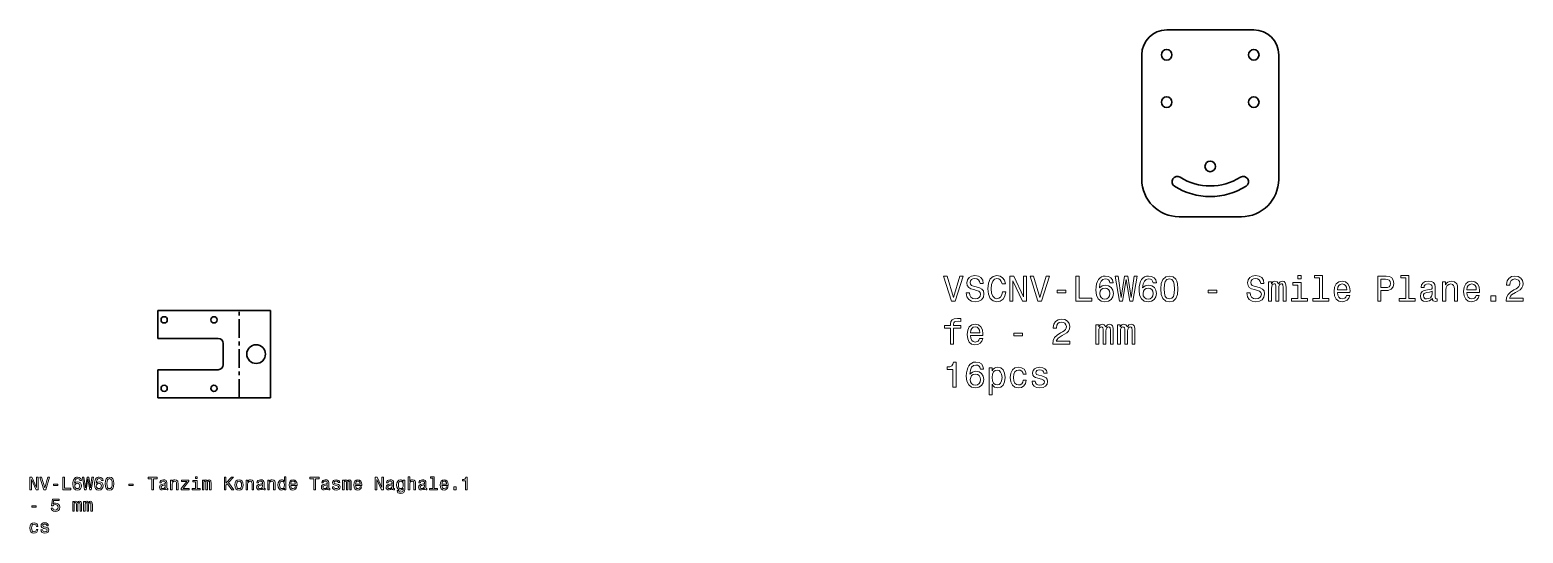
# Model space of a CAD drawing. Extents: x -6853 to 6025, y 489 to 1946.
# Drawn here: x -4350 to -3150, y 888 to 1292 of the extents above; entities that cross this region are included whole.
import ezdxf

# ---------------------------------------------------------------- set-up
doc = ezdxf.new("R2010")
doc.units = 0
doc.linetypes.add('AXES', pattern=[24, 15, -3, 3, -3])

msp = doc.modelspace()

# ---------------------------------------------------------------- linework, layer by layer
at = {"color": 7, "lineweight": 35}
for p, q in [((-3436.7, 1292.2), (-3366.7, 1292.2)), ((-3456.7, 1172.2), (-3456.7, 1272.2)), ((-3346.7, 1272.2), (-3346.7, 1172.2)), ((-3376.7, 1142.2), (-3426.7, 1142.2)), ((-4156.9, 1066.9), (-4247.3, 1066.9)), ((-4247.3, 1044.4), (-4247.3, 1066.9)), ((-4156.9, 996.9), (-4156.9, 1066.9)), ((-4198.8, 1044.4), (-4247.3, 1044.4)), ((-4198.8, 1019.4), (-4247.3, 1019.4)), ((-4247.3, 996.9), (-4247.3, 1019.4)), ((-4247.3, 996.9), (-4156.9, 996.9))]:
    msp.add_line(p, q, dxfattribs=at)
at = {"color": 1, "linetype": 'AXES', "lineweight": 35}
msp.add_line((-4182.1, 996.9), (-4182.1, 1066.9), dxfattribs=at)
at = {"color": 7, "lineweight": 35, "ltscale": 0.425002}
msp.add_line((-4194.8, 1023.4), (-4194.8, 1040.4), dxfattribs=at)
at = {"color": 7, "lineweight": 13}
for points in [[(-3603, 1094.5), (-3608, 1077.4), (-3613.2, 1094.5), (-3615.9, 1094.5), (-3609.5, 1074.4), (-3606.6, 1074.4), (-3600.3, 1094.5)], [(-3595.2, 1081), (-3597.9, 1081), (-3597.3, 1078), (-3595.8, 1075.7), (-3593.6, 1074.4), (-3590.6, 1073.9), (-3587.7, 1074.4), (-3585.4, 1075.6), (-3584, 1077.6), (-3583.5, 1080.2), (-3583.9, 1082.6), (-3585.2, 1084.1), (-3587.1, 1085.1), (-3589.7, 1085.9), (-3592, 1086.4), (-3593.4, 1087.1), (-3594.3, 1088), (-3594.5, 1089.4), (-3594.3, 1090.7), (-3593.5, 1091.7), (-3592.4, 1092.4), (-3590.8, 1092.6), (-3589.2, 1092.3), (-3587.9, 1091.5), (-3587.1, 1090.2), (-3586.7, 1088.5), (-3584.1, 1088.5), (-3584.1, 1088.5), (-3584.5, 1091.2), (-3585.9, 1093.3), (-3588, 1094.5), (-3590.9, 1095), (-3593.5, 1094.5), (-3595.5, 1093.3), (-3596.8, 1091.4), (-3597.3, 1089), (-3596.9, 1086.9), (-3595.8, 1085.4), (-3594.1, 1084.4), (-3591.7, 1083.7), (-3589.4, 1083), (-3587.6, 1082.4), (-3586.5, 1081.4), (-3586.2, 1079.9), (-3586.5, 1078.4), (-3587.4, 1077.3), (-3588.8, 1076.5), (-3590.5, 1076.3), (-3592.5, 1076.6), (-3594, 1077.6), (-3594.9, 1079.1)], [(-3568.7, 1081.9), (-3569.2, 1079.5), (-3570.2, 1077.7), (-3571.5, 1076.7), (-3573.1, 1076.3), (-3574.9, 1076.8), (-3576.4, 1078.4), (-3577.4, 1080.9), (-3577.7, 1084.4), (-3577.4, 1087.9), (-3576.4, 1090.5), (-3575, 1092), (-3573.1, 1092.6), (-3571.7, 1092.3), (-3570.5, 1091.5), (-3569.6, 1090.2), (-3569, 1088.4), (-3566.2, 1088.4), (-3567.1, 1091.2), (-3568.6, 1093.2), (-3570.6, 1094.5), (-3573.1, 1095), (-3576.1, 1094.3), (-3578.5, 1092.2), (-3580, 1088.9), (-3580.5, 1084.4), (-3580, 1079.9), (-3578.5, 1076.6), (-3576.1, 1074.6), (-3573.1, 1073.9), (-3570.4, 1074.4), (-3568.2, 1076), (-3566.7, 1078.5), (-3565.9, 1081.9)], [(-3562.6, 1074.4), (-3560.2, 1074.4), (-3560.2, 1090.8), (-3552.5, 1074.4), (-3549.4, 1074.4), (-3549.4, 1094.4), (-3551.8, 1094.4), (-3551.8, 1078), (-3559.4, 1094.4), (-3562.6, 1094.4)], [(-3533.6, 1094.5), (-3538.6, 1077.4), (-3543.8, 1094.5), (-3546.5, 1094.5), (-3540.1, 1074.4), (-3537.2, 1074.4), (-3530.9, 1094.5)], [(-3509.8, 1074.4), (-3496.9, 1074.4), (-3496.9, 1076.9), (-3507.1, 1076.9), (-3507.1, 1094.4), (-3509.8, 1094.4)], [(-3479.7, 1089.1), (-3480.2, 1091.4), (-3481.5, 1093.1), (-3483.4, 1094.2), (-3486, 1094.6), (-3487.7, 1094.4), (-3489.2, 1093.8), (-3490.5, 1092.9), (-3491.5, 1091.7), (-3492.4, 1090.1), (-3493, 1088.2), (-3493.4, 1085.9), (-3493.6, 1083.3), (-3493.1, 1079.2), (-3491.7, 1076.3), (-3489.4, 1074.5), (-3486.3, 1073.9), (-3483.5, 1074.4), (-3481.4, 1075.7), (-3480, 1077.9), (-3479.5, 1080.6), (-3480, 1083.3), (-3481.3, 1085.4), (-3483.4, 1086.7), (-3485.9, 1087.2), (-3488.6, 1086.6), (-3490.7, 1085), (-3490.3, 1088.2), (-3489.3, 1090.4), (-3487.9, 1091.8), (-3486, 1092.2), (-3484.5, 1092), (-3483.4, 1091.4), (-3482.7, 1090.4), (-3482.3, 1089.1)], [(-3474.7, 1074.4), (-3472.2, 1074.4), (-3469.3, 1091.8), (-3466.3, 1074.4), (-3463.9, 1074.4), (-3460.4, 1094.5), (-3462.7, 1094.5), (-3465.2, 1077.4), (-3468, 1094.5), (-3470.5, 1094.5), (-3473.3, 1077.4), (-3475.8, 1094.5), (-3478.1, 1094.5)], [(-3445, 1089.1), (-3445.5, 1091.4), (-3446.8, 1093.1), (-3448.8, 1094.2), (-3451.3, 1094.6), (-3453, 1094.4), (-3454.5, 1093.8), (-3455.8, 1092.9), (-3456.9, 1091.7), (-3457.7, 1090.1), (-3458.3, 1088.2), (-3458.8, 1085.9), (-3458.9, 1083.3), (-3458.4, 1079.2), (-3457, 1076.3), (-3454.7, 1074.5), (-3451.6, 1073.9), (-3448.8, 1074.4), (-3446.7, 1075.7), (-3445.3, 1077.9), (-3444.8, 1080.6), (-3445.3, 1083.3), (-3446.6, 1085.4), (-3448.7, 1086.7), (-3451.2, 1087.2), (-3453.9, 1086.6), (-3456, 1085), (-3455.6, 1088.2), (-3454.6, 1090.4), (-3453.2, 1091.8), (-3451.3, 1092.2), (-3449.8, 1092), (-3448.7, 1091.4), (-3448, 1090.4), (-3447.6, 1089.1)], [(-3441.5, 1084.2), (-3441.1, 1079.7), (-3439.7, 1076.5), (-3437.5, 1074.5), (-3434.5, 1073.9), (-3431.6, 1074.5), (-3429.4, 1076.5), (-3428.1, 1079.7), (-3427.6, 1084.2), (-3428.1, 1088.7), (-3428.6, 1090.5), (-3429.4, 1092), (-3431.6, 1093.9), (-3434.5, 1094.6), (-3437.5, 1093.9), (-3439.7, 1091.9), (-3441.1, 1088.7)], [(-3438.7, 1084.2), (-3438.5, 1087.7), (-3437.8, 1090.2), (-3436.5, 1091.7), (-3434.5, 1092.2), (-3432.6, 1091.7), (-3431.3, 1090.2), (-3430.6, 1087.7), (-3430.4, 1084.2), (-3430.6, 1080.7), (-3431.3, 1078.2), (-3432.6, 1076.7), (-3434.5, 1076.2), (-3436.5, 1076.7), (-3437.8, 1078.2), (-3438.5, 1080.7)], [(-3369.7, 1081), (-3372.3, 1081), (-3371.7, 1078), (-3370.3, 1075.7), (-3368.1, 1074.4), (-3365.1, 1073.9), (-3362.1, 1074.4), (-3359.9, 1075.6), (-3358.5, 1077.6), (-3358, 1080.2), (-3358.4, 1082.6), (-3359.6, 1084.1), (-3361.6, 1085.1), (-3364.2, 1085.9), (-3366.4, 1086.4), (-3367.9, 1087.1), (-3368.8, 1088), (-3369, 1089.4), (-3368.8, 1090.7), (-3368, 1091.7), (-3366.9, 1092.4), (-3365.3, 1092.6), (-3363.7, 1092.3), (-3362.4, 1091.5), (-3361.5, 1090.2), (-3361.1, 1088.5), (-3358.5, 1088.5), (-3358.5, 1088.5), (-3359, 1091.2), (-3360.3, 1093.3), (-3362.5, 1094.5), (-3365.4, 1095), (-3367.9, 1094.5), (-3370, 1093.3), (-3371.3, 1091.4), (-3371.7, 1089), (-3371.3, 1086.9), (-3370.3, 1085.4), (-3368.5, 1084.4), (-3366.2, 1083.7), (-3363.8, 1083), (-3362.1, 1082.4), (-3361, 1081.4), (-3360.6, 1079.9), (-3361, 1078.4), (-3361.9, 1077.3), (-3363.2, 1076.5), (-3365, 1076.3), (-3366.9, 1076.6), (-3368.4, 1077.6), (-3369.4, 1079.1)], [(-3328.6, 1095.1), (-3331.3, 1095.1), (-3331.3, 1092.2), (-3328.6, 1092.2)], [(-3314, 1093), (-3314, 1076.6), (-3319.2, 1076.6), (-3319.2, 1074.4), (-3306.3, 1074.4), (-3306.3, 1076.6), (-3311.5, 1076.6), (-3311.5, 1095.1), (-3318, 1095.1), (-3318, 1093)], [(-3267.1, 1074.4), (-3264.5, 1074.4), (-3264.5, 1082.9), (-3261.5, 1082.9), (-3258.6, 1083), (-3256.2, 1084), (-3254.7, 1086), (-3254.2, 1088.7), (-3254.6, 1091.2), (-3255.7, 1093), (-3257.6, 1094.1), (-3260.2, 1094.4), (-3267.1, 1094.4)], [(-3260.9, 1092), (-3259.2, 1091.8), (-3257.9, 1091.3), (-3257.2, 1090.3), (-3256.9, 1088.7), (-3257.2, 1087), (-3258, 1086), (-3259.3, 1085.5), (-3261.1, 1085.3), (-3264.5, 1085.3), (-3264.5, 1092)], [(-3244.6, 1093), (-3244.6, 1076.6), (-3249.8, 1076.6), (-3249.8, 1074.4), (-3236.9, 1074.4), (-3236.9, 1076.6), (-3242.1, 1076.6), (-3242.1, 1095.1), (-3248.6, 1095.1), (-3248.6, 1093)], [(-3164, 1074.4), (-3150.3, 1074.4), (-3150.3, 1076.9), (-3161.1, 1076.9), (-3160.5, 1078.3), (-3159.5, 1079.4), (-3156.3, 1081.4), (-3154.6, 1082.3), (-3152.7, 1083.5), (-3151.3, 1085), (-3150.5, 1086.7), (-3150.3, 1088.6), (-3150.7, 1091), (-3152.1, 1092.9), (-3154.2, 1094.2), (-3156.9, 1094.6), (-3159.6, 1094.1), (-3161.7, 1092.7), (-3163.1, 1090.6), (-3163.5, 1087.7), (-3163.5, 1087.3), (-3160.9, 1087.3), (-3160.9, 1087.6), (-3160.7, 1089.5), (-3159.9, 1091), (-3158.6, 1091.9), (-3157, 1092.2), (-3155.3, 1091.9), (-3154.1, 1091.2), (-3153.3, 1090.1), (-3153, 1088.6), (-3153.2, 1087.3), (-3153.7, 1086.2), (-3154.7, 1085.2), (-3155.9, 1084.4), (-3157.6, 1083.4), (-3160.5, 1081.6), (-3162.4, 1079.7), (-3163.6, 1077.4), (-3164, 1074.5)], [(-3524.8, 1081), (-3517.8, 1081), (-3517.8, 1083.3), (-3524.8, 1083.3)], [(-3482.3, 1080.5), (-3482.6, 1078.7), (-3483.4, 1077.4), (-3484.7, 1076.4), (-3486.3, 1076.1), (-3488, 1076.4), (-3489.3, 1077.3), (-3490.2, 1078.7), (-3490.4, 1080.5), (-3490.1, 1082.3), (-3489.3, 1083.7), (-3488, 1084.5), (-3486.2, 1084.8), (-3484.7, 1084.5), (-3483.4, 1083.7), (-3482.6, 1082.3)], [(-3447.6, 1080.5), (-3447.9, 1078.7), (-3448.7, 1077.4), (-3450, 1076.4), (-3451.6, 1076.1), (-3453.3, 1076.4), (-3454.6, 1077.3), (-3455.5, 1078.7), (-3455.7, 1080.5), (-3455.4, 1082.3), (-3454.6, 1083.7), (-3453.3, 1084.5), (-3451.5, 1084.8), (-3450, 1084.5), (-3448.7, 1083.7), (-3447.9, 1082.3)], [(-3403.3, 1081), (-3396.4, 1081), (-3396.4, 1083.3), (-3403.3, 1083.3)], [(-3354.8, 1074.4), (-3352.4, 1074.4), (-3352.4, 1084.8), (-3352.3, 1086.3), (-3351.9, 1087.5), (-3351.2, 1088.1), (-3350.3, 1088.4), (-3349.6, 1088.2), (-3349.2, 1087.6), (-3349, 1086.6), (-3348.9, 1085.3), (-3348.9, 1074.4), (-3346.7, 1074.4), (-3346.7, 1084.8), (-3346.5, 1086.3), (-3346.1, 1087.4), (-3345.4, 1088.1), (-3344.5, 1088.4), (-3343.9, 1088.2), (-3343.4, 1087.6), (-3343.1, 1085.3), (-3343.1, 1074.4), (-3340.8, 1074.4), (-3340.8, 1085.1), (-3340.9, 1087.4), (-3341.4, 1089.1), (-3342.3, 1090.1), (-3343.8, 1090.5), (-3345.6, 1089.9), (-3346.9, 1088.2), (-3348, 1089.9), (-3349.8, 1090.5), (-3351.4, 1089.9), (-3352.5, 1088.3), (-3352.5, 1089.9), (-3354.8, 1089.9)], [(-3328.7, 1076.6), (-3328.7, 1089.4), (-3335.2, 1089.4), (-3335.2, 1087.2), (-3331.2, 1087.2), (-3331.2, 1076.6), (-3336.4, 1076.6), (-3336.4, 1074.4), (-3323.4, 1074.4), (-3323.4, 1076.6)], [(-3299.5, 1081.4), (-3289.4, 1081.4), (-3289.3, 1082.6), (-3289.8, 1085.9), (-3291.1, 1088.4), (-3293.1, 1089.9), (-3295.8, 1090.5), (-3298.4, 1089.9), (-3300.4, 1088.3), (-3301.7, 1085.7), (-3302.2, 1082.2), (-3301.7, 1078.6), (-3300.4, 1076.1), (-3298.4, 1074.4), (-3295.8, 1073.9), (-3293.6, 1074.3), (-3291.7, 1075.2), (-3290.4, 1076.8), (-3289.6, 1078.9), (-3292.1, 1078.9), (-3292.6, 1077.7), (-3293.4, 1076.9), (-3295.5, 1076.2), (-3297.2, 1076.5), (-3298.4, 1077.5), (-3299.2, 1079.1), (-3299.5, 1081.4)], [(-3299.5, 1083.6), (-3299.2, 1085.6), (-3298.4, 1087), (-3297.2, 1087.9), (-3295.7, 1088.2), (-3294.1, 1087.9), (-3293, 1087), (-3292.2, 1085.6), (-3292, 1083.6)], [(-3223.1, 1076.5), (-3223.1, 1076.4), (-3223, 1075.4), (-3222.6, 1074.7), (-3220.7, 1074.2), (-3219.3, 1074.4), (-3219.3, 1076.3), (-3219.9, 1076.3), (-3220.7, 1076.6), (-3220.9, 1077.8), (-3220.9, 1085.8), (-3221.2, 1087.8), (-3222.2, 1089.3), (-3224, 1090.1), (-3226.5, 1090.5), (-3228.9, 1090.1), (-3230.7, 1089.1), (-3231.8, 1087.6), (-3232.2, 1085.6), (-3232.2, 1085.4), (-3229.9, 1085.4), (-3229.7, 1086.6), (-3229.1, 1087.5), (-3228, 1088), (-3226.6, 1088.2), (-3225.2, 1088.1), (-3224.1, 1087.6), (-3223.5, 1086.9), (-3223.3, 1085.9), (-3223.4, 1084.6), (-3223.9, 1084), (-3225.1, 1083.7), (-3227.2, 1083.5), (-3229.7, 1083), (-3231.5, 1082.1), (-3232.5, 1080.6), (-3232.8, 1078.5), (-3232.5, 1076.6), (-3231.6, 1075.2), (-3230.2, 1074.3), (-3228.2, 1074), (-3225.5, 1074.6)], [(-3223.4, 1079.9), (-3223.8, 1078.4), (-3224.7, 1077.2), (-3226.1, 1076.5), (-3227.8, 1076.2), (-3228.9, 1076.3), (-3229.6, 1076.8), (-3230.1, 1077.6), (-3230.3, 1078.7), (-3230.2, 1079.7), (-3229.7, 1080.5), (-3227.9, 1081.3), (-3225.5, 1081.6), (-3223.4, 1082.3)], [(-3215, 1074.4), (-3212.4, 1074.4), (-3212.4, 1083.4), (-3212.2, 1085.4), (-3211.3, 1086.9), (-3210, 1087.8), (-3208.3, 1088.2), (-3206.9, 1087.9), (-3206.1, 1087.1), (-3205.6, 1085.8), (-3205.5, 1084.1), (-3205.5, 1074.4), (-3203, 1074.4), (-3203, 1084.6), (-3203.1, 1086.7), (-3203.6, 1088.4), (-3205.3, 1089.9), (-3207.9, 1090.5), (-3209.4, 1090.3), (-3210.7, 1089.7), (-3211.7, 1088.8), (-3212.6, 1087.6), (-3212.6, 1089.9), (-3215, 1089.9)], [(-3195.4, 1081.4), (-3185.3, 1081.4), (-3185.2, 1082.6), (-3185.7, 1085.9), (-3187, 1088.4), (-3189, 1089.9), (-3191.7, 1090.5), (-3194.3, 1089.9), (-3196.3, 1088.3), (-3197.6, 1085.7), (-3198.1, 1082.2), (-3197.6, 1078.6), (-3196.3, 1076.1), (-3194.3, 1074.4), (-3191.7, 1073.9), (-3189.5, 1074.3), (-3187.7, 1075.2), (-3186.3, 1076.8), (-3185.5, 1078.9), (-3188, 1078.9), (-3188.6, 1077.7), (-3189.3, 1076.9), (-3191.4, 1076.2), (-3193.1, 1076.5), (-3194.3, 1077.5), (-3195.1, 1079.1), (-3195.4, 1081.4)], [(-3195.4, 1083.6), (-3195.1, 1085.6), (-3194.3, 1087), (-3193.1, 1087.9), (-3191.6, 1088.2), (-3190, 1087.9), (-3188.9, 1087), (-3188.1, 1085.6), (-3187.9, 1083.6)], [(-3176.3, 1074.4), (-3172.3, 1074.4), (-3172.3, 1078.7), (-3176.3, 1078.7)], [(-3610.5, 1052.7), (-3610.5, 1039.9), (-3607.9, 1039.9), (-3607.9, 1052.7), (-3602.2, 1052.7), (-3602.2, 1054.8), (-3607.9, 1054.8), (-3607.9, 1055.8), (-3607.7, 1056.9), (-3607.1, 1057.7), (-3606, 1058.2), (-3604.3, 1058.4), (-3602.2, 1058.2), (-3602.2, 1060.4), (-3604.9, 1060.6), (-3607.4, 1060.3), (-3609.1, 1059.5), (-3610.2, 1058.2), (-3610.5, 1056.3), (-3610.5, 1054.8), (-3615.1, 1054.8), (-3615.1, 1052.7)], [(-3528.3, 1039.9), (-3514.6, 1039.9), (-3514.6, 1042.4), (-3525.4, 1042.4), (-3524.8, 1043.7), (-3523.8, 1044.8), (-3520.6, 1046.9), (-3518.9, 1047.8), (-3517, 1049), (-3515.6, 1050.4), (-3514.9, 1052.1), (-3514.6, 1054.1), (-3515.1, 1056.5), (-3516.4, 1058.4), (-3518.5, 1059.6), (-3521.2, 1060), (-3523.9, 1059.5), (-3526, 1058.2), (-3527.4, 1056), (-3527.9, 1053.2), (-3527.9, 1052.8), (-3525.2, 1052.8), (-3525.2, 1053), (-3525, 1055), (-3524.2, 1056.4), (-3523, 1057.3), (-3521.3, 1057.6), (-3519.6, 1057.4), (-3518.4, 1056.6), (-3517.6, 1055.5), (-3517.3, 1054.1), (-3517.5, 1052.8), (-3518.1, 1051.6), (-3519, 1050.7), (-3520.3, 1049.8), (-3522, 1048.9), (-3524.8, 1047.1), (-3526.8, 1045.2), (-3527.9, 1042.9), (-3528.3, 1040)], [(-3594.4, 1046.9), (-3584.3, 1046.9), (-3584.3, 1048.1), (-3584.7, 1051.4), (-3586, 1053.9), (-3588, 1055.4), (-3590.7, 1055.9), (-3593.3, 1055.3), (-3595.3, 1053.7), (-3596.6, 1051.1), (-3597.1, 1047.6), (-3596.6, 1044.1), (-3595.4, 1041.5), (-3593.4, 1039.9), (-3590.8, 1039.3), (-3588.5, 1039.7), (-3586.7, 1040.7), (-3585.3, 1042.2), (-3584.5, 1044.3), (-3587.1, 1044.3), (-3587.6, 1043.2), (-3588.3, 1042.3), (-3590.5, 1041.6), (-3592.1, 1041.9), (-3593.3, 1042.9), (-3594.1, 1044.6), (-3594.4, 1046.8)], [(-3594.4, 1049), (-3594.1, 1051), (-3593.3, 1052.5), (-3592.2, 1053.4), (-3590.6, 1053.7), (-3589.1, 1053.4), (-3587.9, 1052.5), (-3587.2, 1051), (-3586.9, 1049)], [(-3559.5, 1046.5), (-3552.5, 1046.5), (-3552.5, 1048.8), (-3559.5, 1048.8)], [(-3493.6, 1039.9), (-3491.2, 1039.9), (-3491.2, 1050.2), (-3491.1, 1051.8), (-3490.7, 1052.9), (-3490, 1053.6), (-3489.1, 1053.8), (-3488.4, 1053.6), (-3488, 1053), (-3487.7, 1052), (-3487.7, 1050.8), (-3487.7, 1039.9), (-3485.5, 1039.9), (-3485.5, 1050.2), (-3485.3, 1051.8), (-3484.9, 1052.9), (-3484.2, 1053.6), (-3483.3, 1053.8), (-3482.6, 1053.6), (-3482.2, 1053), (-3481.9, 1050.8), (-3481.9, 1039.9), (-3479.6, 1039.9), (-3479.6, 1050.6), (-3479.7, 1052.8), (-3480.2, 1054.5), (-3481.1, 1055.5), (-3482.6, 1055.9), (-3484.3, 1055.3), (-3485.7, 1053.7), (-3486.8, 1055.3), (-3488.6, 1055.9), (-3490.2, 1055.3), (-3491.3, 1053.7), (-3491.3, 1055.4), (-3493.6, 1055.4)], [(-3476.2, 1039.9), (-3473.9, 1039.9), (-3473.9, 1050.2), (-3473.7, 1051.8), (-3473.3, 1052.9), (-3472.6, 1053.6), (-3471.8, 1053.8), (-3471.1, 1053.6), (-3470.6, 1053), (-3470.4, 1052), (-3470.3, 1050.8), (-3470.3, 1039.9), (-3468.1, 1039.9), (-3468.1, 1050.2), (-3468, 1051.8), (-3467.5, 1052.9), (-3466.9, 1053.6), (-3466, 1053.8), (-3465.3, 1053.6), (-3464.8, 1053), (-3464.5, 1050.8), (-3464.5, 1039.9), (-3462.2, 1039.9), (-3462.2, 1050.6), (-3462.4, 1052.8), (-3462.8, 1054.5), (-3463.7, 1055.5), (-3465.2, 1055.9), (-3467, 1055.3), (-3468.3, 1053.7), (-3469.4, 1055.3), (-3471.2, 1055.9), (-3472.8, 1055.3), (-3474, 1053.7), (-3474, 1055.4), (-3476.2, 1055.4)], [(-3608.6, 1005.3), (-3605.9, 1005.3), (-3605.9, 1025.5), (-3607.9, 1025.5), (-3608.4, 1023.7), (-3609.4, 1022.5), (-3611, 1021.8), (-3613.2, 1021.6), (-3613.2, 1019.6), (-3608.6, 1019.6)], [(-3583.8, 1019.9), (-3584.3, 1022.3), (-3585.6, 1024), (-3587.5, 1025.1), (-3590.1, 1025.5), (-3591.8, 1025.3), (-3593.2, 1024.7), (-3594.5, 1023.8), (-3595.6, 1022.6), (-3596.5, 1021), (-3597.1, 1019.1), (-3597.5, 1016.8), (-3597.7, 1014.2), (-3597.2, 1010.1), (-3595.8, 1007.1), (-3593.5, 1005.4), (-3590.4, 1004.8), (-3587.6, 1005.3), (-3585.5, 1006.6), (-3584.1, 1008.8), (-3583.6, 1011.5), (-3584.1, 1014.2), (-3585.4, 1016.3), (-3587.5, 1017.6), (-3590, 1018.1), (-3592.7, 1017.5), (-3594.8, 1015.9), (-3594.3, 1019.1), (-3593.4, 1021.3), (-3592, 1022.7), (-3590, 1023.1), (-3588.6, 1022.9), (-3587.5, 1022.3), (-3586.8, 1021.3), (-3586.4, 1019.9)], [(-3576.9, 1018.4), (-3576.9, 1020.8), (-3579.4, 1020.8), (-3579.4, 999.3), (-3576.9, 999.3), (-3576.9, 1007.7), (-3576, 1006.3), (-3575, 1005.4), (-3572.5, 1004.8), (-3570, 1005.3), (-3568.1, 1007), (-3566.9, 1009.6), (-3566.4, 1013.1), (-3566.9, 1016.6), (-3568.1, 1019.2), (-3570, 1020.8), (-3572.5, 1021.4), (-3573.9, 1021.2), (-3575, 1020.6), (-3576, 1019.7)], [(-3552.1, 1015.7), (-3549.6, 1015.7), (-3550.1, 1018), (-3551.3, 1019.8), (-3553.3, 1020.9), (-3555.8, 1021.4), (-3558.6, 1020.8), (-3560.7, 1019.2), (-3562, 1016.5), (-3562.4, 1013), (-3562, 1009.5), (-3560.7, 1006.9), (-3558.7, 1005.3), (-3555.9, 1004.8), (-3553.4, 1005.2), (-3551.5, 1006.4), (-3550.1, 1008.3), (-3549.6, 1010.9), (-3552, 1010.9), (-3552.4, 1009.3), (-3553.2, 1008), (-3554.4, 1007.3), (-3555.8, 1007.1), (-3557.5, 1007.4), (-3558.8, 1008.6), (-3559.6, 1010.5), (-3559.8, 1013.1), (-3559.6, 1015.7), (-3558.8, 1017.6), (-3557.5, 1018.7), (-3555.8, 1019.1), (-3554.3, 1018.9), (-3553.2, 1018.2), (-3552.4, 1017.1)], [(-3537, 1014.4), (-3539.5, 1014.9), (-3541.3, 1015.6), (-3541.9, 1016.9), (-3541.7, 1017.9), (-3541.1, 1018.6), (-3540.1, 1019), (-3538.7, 1019.2), (-3537.4, 1019), (-3536.3, 1018.5), (-3535.6, 1017.7), (-3535.3, 1016.7), (-3532.8, 1016.7), (-3532.8, 1016.7), (-3533.3, 1018.6), (-3534.5, 1020.1), (-3536.3, 1021), (-3538.7, 1021.4), (-3541.2, 1021), (-3543, 1020.1), (-3544.1, 1018.6), (-3544.4, 1016.9), (-3544.2, 1015.1), (-3543.4, 1013.9), (-3542, 1013.1), (-3540.1, 1012.5), (-3537.3, 1011.8), (-3535.6, 1011), (-3535.1, 1010.5), (-3534.9, 1009.6), (-3535.2, 1008.5), (-3535.9, 1007.7), (-3537, 1007.2), (-3538.5, 1007), (-3540.1, 1007.2), (-3541.2, 1007.8), (-3542, 1008.8), (-3542.3, 1010.1), (-3544.8, 1010.1), (-3544.4, 1007.8), (-3543.2, 1006.2), (-3541.3, 1005.2), (-3538.7, 1004.8), (-3536, 1005.2), (-3534, 1006.2), (-3532.8, 1007.8), (-3532.4, 1009.9), (-3532.7, 1011.7), (-3533.6, 1012.9), (-3535.1, 1013.7)], [(-3586.4, 1011.4), (-3586.7, 1009.6), (-3587.5, 1008.2), (-3588.8, 1007.3), (-3590.4, 1007), (-3592.1, 1007.3), (-3593.4, 1008.2), (-3594.3, 1009.6), (-3594.5, 1011.4), (-3594.2, 1013.2), (-3593.4, 1014.6), (-3592.1, 1015.4), (-3590.3, 1015.7), (-3588.8, 1015.4), (-3587.5, 1014.6), (-3586.7, 1013.2)], [(-3572.9, 1007.1), (-3574.6, 1007.4), (-3575.8, 1008.6), (-3576.6, 1010.5), (-3576.9, 1013.1), (-3576.6, 1015.7), (-3575.8, 1017.6), (-3574.6, 1018.7), (-3572.9, 1019.1), (-3571.3, 1018.7), (-3570.1, 1017.5), (-3569.3, 1015.7), (-3569, 1013.1), (-3569.3, 1010.5), (-3570.1, 1008.6), (-3571.3, 1007.4)], [(-4350.2, 923), (-4349, 923), (-4349, 931.2), (-4345.2, 923), (-4343.6, 923), (-4343.6, 933), (-4344.8, 933), (-4344.8, 924.8), (-4348.6, 933), (-4350.2, 933)], [(-4335.7, 933), (-4338.2, 924.5), (-4340.8, 933), (-4342.2, 933), (-4339, 923), (-4337.5, 923), (-4334.4, 933)], [(-4331.3, 926.3), (-4327.8, 926.3), (-4327.8, 927.4), (-4331.3, 927.4)], [(-4323.8, 923), (-4317.4, 923), (-4317.4, 924.2), (-4322.5, 924.2), (-4322.5, 933), (-4323.8, 933)], [(-4308.8, 930.3), (-4309, 931.5), (-4309.7, 932.3), (-4310.7, 932.9), (-4311.9, 933.1), (-4312.8, 933), (-4313.5, 932.7), (-4314.2, 932.3), (-4314.7, 931.6), (-4315.1, 930.8), (-4315.5, 929.9), (-4315.7, 928.7), (-4315.7, 927.4), (-4315.5, 925.4), (-4314.8, 923.9), (-4313.6, 923), (-4312.1, 922.7), (-4310.7, 923), (-4309.6, 923.7), (-4308.9, 924.7), (-4308.7, 926.1), (-4308.9, 927.4), (-4309.6, 928.5), (-4310.6, 929.2), (-4311.9, 929.4), (-4313.2, 929.1), (-4314.3, 928.3), (-4314.1, 929.9), (-4313.6, 931), (-4312.9, 931.7), (-4311.9, 931.9), (-4311.2, 931.8), (-4310.6, 931.5), (-4310.3, 931), (-4310.1, 930.3)], [(-4310.1, 926.1), (-4310.2, 925.2), (-4310.6, 924.5), (-4311.3, 924), (-4312.1, 923.9), (-4312.9, 924), (-4313.6, 924.4), (-4314, 925.1), (-4314.1, 926), (-4314, 926.9), (-4313.6, 927.6), (-4312.9, 928.1), (-4312, 928.2), (-4311.3, 928.1), (-4310.6, 927.6), (-4310.2, 927)], [(-4306.3, 923), (-4305, 923), (-4303.6, 931.7), (-4302.1, 923), (-4300.9, 923), (-4299.1, 933), (-4300.3, 933), (-4301.5, 924.5), (-4302.9, 933), (-4304.2, 933), (-4305.6, 924.5), (-4306.8, 933), (-4308, 933)], [(-4291.4, 930.3), (-4291.7, 931.5), (-4292.3, 932.3), (-4293.3, 932.9), (-4294.6, 933.1), (-4295.4, 933), (-4296.2, 932.7), (-4296.8, 932.3), (-4297.4, 931.6), (-4297.8, 930.8), (-4298.1, 929.9), (-4298.3, 928.7), (-4298.4, 927.4), (-4298.1, 925.4), (-4297.4, 923.9), (-4296.3, 923), (-4294.7, 922.7), (-4293.3, 923), (-4292.3, 923.7), (-4291.6, 924.7), (-4291.3, 926.1), (-4291.6, 927.4), (-4292.2, 928.5), (-4293.3, 929.2), (-4294.5, 929.4), (-4295.9, 929.1), (-4296.9, 928.3), (-4296.7, 929.9), (-4296.2, 931), (-4295.5, 931.7), (-4294.6, 931.9), (-4293.8, 931.8), (-4293.3, 931.5), (-4292.9, 931), (-4292.7, 930.3)], [(-4292.7, 926.1), (-4292.9, 925.2), (-4293.3, 924.5), (-4293.9, 924), (-4294.7, 923.9), (-4295.6, 924), (-4296.2, 924.4), (-4296.7, 925.1), (-4296.8, 926), (-4296.7, 926.9), (-4296.2, 927.6), (-4295.6, 928.1), (-4294.7, 928.2), (-4293.9, 928.1), (-4293.3, 927.6), (-4292.9, 927)], [(-4289.7, 927.9), (-4289.5, 925.6), (-4288.8, 924), (-4287.7, 923), (-4286.2, 922.7), (-4284.7, 923), (-4283.6, 924), (-4283, 925.6), (-4282.7, 927.9), (-4283, 930.1), (-4283.2, 931), (-4283.6, 931.8), (-4284.7, 932.7), (-4286.2, 933.1), (-4287.7, 932.7), (-4288.8, 931.8), (-4289.5, 930.1)], [(-4288.3, 927.9), (-4288.2, 929.6), (-4287.8, 930.9), (-4287.2, 931.6), (-4286.2, 931.9), (-4285.3, 931.6), (-4284.6, 930.9), (-4284.2, 929.6), (-4284.1, 927.9), (-4284.2, 926.1), (-4284.6, 924.9), (-4285.3, 924.1), (-4286.2, 923.9), (-4287.2, 924.1), (-4287.8, 924.9), (-4288.2, 926.1)], [(-4270.6, 926.3), (-4267.1, 926.3), (-4267.1, 927.4), (-4270.6, 927.4)], [(-4252.2, 923), (-4250.8, 923), (-4250.8, 931.8), (-4247.8, 931.8), (-4247.8, 933), (-4255.2, 933), (-4255.2, 931.8), (-4252.2, 931.8)], [(-4241.2, 924), (-4241.2, 924), (-4241.1, 923.5), (-4240.9, 923.1), (-4240, 922.9), (-4239.3, 923), (-4239.3, 924), (-4239.6, 923.9), (-4240, 924.1), (-4240.1, 924.7), (-4240.1, 928.7), (-4240.3, 929.7), (-4240.8, 930.4), (-4241.7, 930.9), (-4242.9, 931), (-4244.1, 930.8), (-4245, 930.4), (-4245.6, 929.6), (-4245.7, 928.6), (-4245.7, 928.5), (-4244.6, 928.5), (-4244.5, 929.1), (-4244.2, 929.5), (-4243.7, 929.8), (-4242.9, 929.9), (-4242.2, 929.8), (-4241.7, 929.6), (-4241.4, 929.2), (-4241.3, 928.7), (-4241.4, 928.1), (-4241.6, 927.8), (-4242.2, 927.7), (-4243.3, 927.5), (-4244.5, 927.3), (-4245.4, 926.8), (-4245.9, 926.1), (-4246.1, 925), (-4245.9, 924.1), (-4245.5, 923.4), (-4244.7, 922.9), (-4243.8, 922.8), (-4242.4, 923.1)], [(-4241.4, 925.7), (-4241.5, 925), (-4242, 924.4), (-4242.7, 924), (-4243.5, 923.9), (-4244.1, 924), (-4244.5, 924.2), (-4244.7, 924.6), (-4244.8, 925.2), (-4244.7, 925.7), (-4244.5, 926), (-4243.6, 926.4), (-4242.4, 926.6), (-4241.4, 926.9)], [(-4237.1, 923), (-4235.9, 923), (-4235.9, 927.5), (-4235.7, 928.5), (-4235.3, 929.2), (-4234.7, 929.7), (-4233.8, 929.9), (-4233.1, 929.7), (-4232.7, 929.3), (-4232.5, 928.7), (-4232.4, 927.8), (-4232.4, 923), (-4231.1, 923), (-4231.1, 928.1), (-4231.2, 929.1), (-4231.4, 930), (-4232.3, 930.7), (-4233.6, 931), (-4234.4, 930.9), (-4235, 930.6), (-4235.5, 930.2), (-4235.9, 929.6), (-4235.9, 930.7), (-4237.1, 930.7)], [(-4224.1, 929.7), (-4228.6, 924), (-4228.6, 923), (-4222.3, 923), (-4222.3, 924.1), (-4227, 924.1), (-4222.5, 929.8), (-4222.5, 930.7), (-4228.4, 930.7), (-4228.4, 929.7)], [(-4215.9, 924.1), (-4215.9, 930.5), (-4219.2, 930.5), (-4219.2, 929.4), (-4217.2, 929.4), (-4217.2, 924.1), (-4219.8, 924.1), (-4219.8, 923), (-4213.3, 923), (-4213.3, 924.1)], [(-4215.9, 933.4), (-4217.2, 933.4), (-4217.2, 931.9), (-4215.9, 931.9)], [(-4211.6, 923), (-4210.5, 923), (-4210.5, 928.2), (-4210.4, 929), (-4210.2, 929.5), (-4209.8, 929.9), (-4209.4, 930), (-4209.1, 929.9), (-4208.8, 929.6), (-4208.7, 929.1), (-4208.7, 928.4), (-4208.7, 923), (-4207.6, 923), (-4207.6, 928.2), (-4207.5, 928.9), (-4207.3, 929.5), (-4206.9, 929.9), (-4206.5, 930), (-4206.2, 929.9), (-4205.9, 929.6), (-4205.8, 928.4), (-4205.8, 923), (-4204.6, 923), (-4204.6, 928.4), (-4204.7, 929.5), (-4204.9, 930.3), (-4205.4, 930.8), (-4206.1, 931), (-4207, 930.7), (-4207.7, 929.9), (-4208.2, 930.7), (-4209.1, 931), (-4209.9, 930.7), (-4210.5, 929.9), (-4210.5, 930.7), (-4211.6, 930.7)], [(-4193.9, 923), (-4192.6, 923), (-4192.6, 926.6), (-4191.4, 927.8), (-4188, 923), (-4186.4, 923), (-4190.5, 928.8), (-4186.5, 933), (-4188.3, 933), (-4192.6, 928.4), (-4192.6, 933), (-4193.9, 933)], [(-4185.5, 926.9), (-4185.2, 925.1), (-4184.6, 923.8), (-4183.5, 923), (-4182.1, 922.7), (-4180.7, 923), (-4179.7, 923.8), (-4179, 925.1), (-4178.8, 926.9), (-4179, 928.6), (-4179.7, 929.9), (-4180.7, 930.7), (-4182.1, 931), (-4183.5, 930.7), (-4184.6, 929.9), (-4185.2, 928.6)], [(-4184.2, 926.9), (-4184, 928.2), (-4183.6, 929.1), (-4183, 929.7), (-4182.1, 929.9), (-4181.2, 929.7), (-4180.6, 929.1), (-4180.2, 928.2), (-4180.1, 926.9), (-4180.2, 925.6), (-4180.6, 924.6), (-4181.2, 924), (-4182.1, 923.9), (-4183, 924), (-4183.6, 924.6), (-4184, 925.6)], [(-4176.4, 923), (-4175.2, 923), (-4175.2, 927.5), (-4175, 928.5), (-4174.6, 929.2), (-4174, 929.7), (-4173.1, 929.9), (-4172.4, 929.7), (-4172, 929.3), (-4171.8, 928.7), (-4171.7, 927.8), (-4171.7, 923), (-4170.4, 923), (-4170.4, 928.1), (-4170.5, 929.1), (-4170.7, 930), (-4171.6, 930.7), (-4172.9, 931), (-4173.6, 930.9), (-4174.3, 930.6), (-4174.8, 930.2), (-4175.2, 929.6), (-4175.2, 930.7), (-4176.4, 930.7)], [(-4163.1, 924), (-4163.1, 924), (-4163.1, 923.5), (-4162.9, 923.1), (-4162, 922.9), (-4161.2, 923), (-4161.2, 924), (-4161.5, 923.9), (-4162, 924.1), (-4162, 924.7), (-4162, 928.7), (-4162.2, 929.7), (-4162.7, 930.4), (-4163.6, 930.9), (-4164.8, 931), (-4166, 930.8), (-4166.9, 930.4), (-4167.5, 929.6), (-4167.7, 928.6), (-4167.7, 928.5), (-4166.5, 928.5), (-4166.4, 929.1), (-4166.1, 929.5), (-4165.6, 929.8), (-4164.9, 929.9), (-4164.2, 929.8), (-4163.7, 929.6), (-4163.4, 929.2), (-4163.2, 928.7), (-4163.3, 928.1), (-4163.5, 927.8), (-4164.1, 927.7), (-4165.2, 927.5), (-4166.4, 927.3), (-4167.3, 926.8), (-4167.8, 926.1), (-4168, 925), (-4167.8, 924.1), (-4167.4, 923.4), (-4166.7, 922.9), (-4165.7, 922.8), (-4164.3, 923.1)], [(-4163.3, 925.7), (-4163.5, 925), (-4163.9, 924.4), (-4164.6, 924), (-4165.5, 923.9), (-4166, 924), (-4166.4, 924.2), (-4166.7, 924.6), (-4166.7, 925.2), (-4166.7, 925.7), (-4166.4, 926), (-4165.5, 926.4), (-4164.3, 926.6), (-4163.3, 926.9)], [(-4159.1, 923), (-4157.8, 923), (-4157.8, 927.5), (-4157.7, 928.5), (-4157.3, 929.2), (-4156.6, 929.7), (-4155.7, 929.9), (-4155.1, 929.7), (-4154.6, 929.3), (-4154.4, 928.7), (-4154.3, 927.8), (-4154.3, 923), (-4153.1, 923), (-4153.1, 928.1), (-4153.1, 929.1), (-4153.4, 930), (-4154.2, 930.7), (-4155.6, 931), (-4156.3, 930.9), (-4156.9, 930.6), (-4157.4, 930.2), (-4157.9, 929.6), (-4157.9, 930.7), (-4159.1, 930.7)], [(-4145.6, 924.2), (-4145.6, 923), (-4144.4, 923), (-4144.4, 933.4), (-4145.6, 933.4), (-4145.6, 929.6), (-4146.6, 930.7), (-4147.2, 930.9), (-4147.9, 931), (-4149.1, 930.7), (-4150, 929.9), (-4150.7, 928.6), (-4150.9, 926.9), (-4150.7, 925.1), (-4150, 923.8), (-4149.1, 923), (-4147.9, 922.7), (-4147.2, 922.8), (-4146.6, 923.1)], [(-4147.6, 929.9), (-4146.8, 929.7), (-4146.2, 929.1), (-4145.8, 928.2), (-4145.7, 926.9), (-4145.8, 925.6), (-4146.2, 924.6), (-4146.8, 924.1), (-4147.6, 923.9), (-4148.4, 924.1), (-4149, 924.6), (-4149.4, 925.6), (-4149.6, 926.9), (-4149.4, 928.2), (-4149, 929.1), (-4148.4, 929.7)], [(-4140.6, 926.5), (-4135.5, 926.5), (-4135.5, 927.1), (-4135.8, 928.8), (-4136.4, 930), (-4137.4, 930.7), (-4138.7, 931), (-4140.1, 930.7), (-4141.1, 929.9), (-4141.7, 928.6), (-4141.9, 926.9), (-4141.7, 925.1), (-4141.1, 923.8), (-4140.1, 923), (-4138.8, 922.7), (-4137.7, 922.9), (-4136.7, 923.4), (-4136.1, 924.2), (-4135.7, 925.2), (-4136.9, 925.2), (-4137.2, 924.6), (-4137.6, 924.2), (-4138.6, 923.9), (-4139.4, 924), (-4140.1, 924.5), (-4140.5, 925.4), (-4140.6, 926.5)], [(-4140.6, 927.6), (-4140.5, 928.6), (-4140.1, 929.3), (-4139.5, 929.8), (-4138.7, 929.9), (-4137.9, 929.8), (-4137.3, 929.3), (-4137, 928.6), (-4136.9, 927.6)], [(-4122.1, 923), (-4120.7, 923), (-4120.7, 931.8), (-4117.7, 931.8), (-4117.7, 933), (-4125.1, 933), (-4125.1, 931.8), (-4122.1, 931.8)], [(-4111.1, 924), (-4111.1, 924), (-4111, 923.5), (-4110.8, 923.1), (-4109.9, 922.9), (-4109.2, 923), (-4109.2, 924), (-4109.5, 923.9), (-4109.9, 924.1), (-4110, 924.7), (-4110, 928.7), (-4110.2, 929.7), (-4110.7, 930.4), (-4111.5, 930.9), (-4112.8, 931), (-4114, 930.8), (-4114.9, 930.4), (-4115.4, 929.6), (-4115.6, 928.6), (-4115.6, 928.5), (-4114.5, 928.5), (-4114.4, 929.1), (-4114.1, 929.5), (-4113.6, 929.8), (-4112.8, 929.9), (-4112.1, 929.8), (-4111.6, 929.6), (-4111.3, 929.2), (-4111.2, 928.7), (-4111.3, 928.1), (-4111.5, 927.8), (-4112.1, 927.7), (-4113.1, 927.5), (-4114.4, 927.3), (-4115.3, 926.8), (-4115.8, 926.1), (-4115.9, 925), (-4115.8, 924.1), (-4115.4, 923.4), (-4114.6, 922.9), (-4113.6, 922.8), (-4112.3, 923.1)], [(-4111.2, 925.7), (-4111.4, 925), (-4111.9, 924.4), (-4112.6, 924), (-4113.4, 923.9), (-4114, 924), (-4114.4, 924.2), (-4114.6, 924.6), (-4114.7, 925.2), (-4114.6, 925.7), (-4114.4, 926), (-4113.5, 926.4), (-4112.3, 926.6), (-4111.2, 926.9)], [(-4103.2, 927.5), (-4104.5, 927.8), (-4105.4, 928.1), (-4105.7, 928.8), (-4105.6, 929.3), (-4105.3, 929.6), (-4104.8, 929.9), (-4104.1, 929.9), (-4103.4, 929.9), (-4102.9, 929.6), (-4102.5, 929.2), (-4102.4, 928.7), (-4101.1, 928.7), (-4101.1, 928.7), (-4101.4, 929.6), (-4102, 930.4), (-4102.9, 930.8), (-4104.1, 931), (-4105.3, 930.8), (-4106.2, 930.4), (-4106.8, 929.7), (-4106.9, 928.8), (-4106.8, 927.9), (-4106.4, 927.3), (-4105.7, 926.9), (-4104.8, 926.6), (-4103.4, 926.2), (-4102.5, 925.9), (-4102.3, 925.6), (-4102.2, 925.1), (-4102.3, 924.6), (-4102.7, 924.2), (-4103.2, 923.9), (-4104, 923.9), (-4104.8, 923.9), (-4105.3, 924.2), (-4105.7, 924.7), (-4105.9, 925.4), (-4107.1, 925.4), (-4106.9, 924.3), (-4106.3, 923.4), (-4105.4, 922.9), (-4104.1, 922.7), (-4102.7, 922.9), (-4101.7, 923.4), (-4101.1, 924.2), (-4100.9, 925.3), (-4101.1, 926.2), (-4101.5, 926.8), (-4102.3, 927.2)], [(-4098.9, 923), (-4097.7, 923), (-4097.7, 928.2), (-4097.6, 929), (-4097.4, 929.5), (-4097.1, 929.9), (-4096.6, 930), (-4096.3, 929.9), (-4096.1, 929.6), (-4095.9, 929.1), (-4095.9, 928.4), (-4095.9, 923), (-4094.8, 923), (-4094.8, 928.2), (-4094.7, 928.9), (-4094.5, 929.5), (-4094.2, 929.9), (-4093.7, 930), (-4093.4, 929.9), (-4093.2, 929.6), (-4093, 928.4), (-4093, 923), (-4091.9, 923), (-4091.9, 928.4), (-4091.9, 929.5), (-4092.2, 930.3), (-4092.6, 930.8), (-4093.4, 931), (-4094.2, 930.7), (-4094.9, 929.9), (-4095.5, 930.7), (-4096.3, 931), (-4097.2, 930.7), (-4097.7, 929.9), (-4097.7, 930.7), (-4098.9, 930.7)], [(-4088.6, 926.5), (-4083.5, 926.5), (-4083.5, 927.1), (-4083.7, 928.8), (-4084.3, 930), (-4085.4, 930.7), (-4086.7, 931), (-4088, 930.7), (-4089, 929.9), (-4089.7, 928.6), (-4089.9, 926.9), (-4089.7, 925.1), (-4089, 923.8), (-4088, 923), (-4086.7, 922.7), (-4085.6, 922.9), (-4084.7, 923.4), (-4084, 924.2), (-4083.6, 925.2), (-4084.9, 925.2), (-4085.1, 924.6), (-4085.5, 924.2), (-4086.6, 923.9), (-4087.4, 924), (-4088, 924.5), (-4088.4, 925.4), (-4088.6, 926.5)], [(-4088.6, 927.6), (-4088.4, 928.6), (-4088, 929.3), (-4087.4, 929.8), (-4086.7, 929.9), (-4085.9, 929.8), (-4085.3, 929.3), (-4084.9, 928.6), (-4084.8, 927.6)], [(-4072.6, 923), (-4071.4, 923), (-4071.4, 931.2), (-4067.6, 923), (-4066.1, 923), (-4066.1, 933), (-4067.3, 933), (-4067.3, 924.8), (-4071.1, 933), (-4072.6, 933)], [(-4059.1, 924), (-4059.1, 924), (-4059, 923.5), (-4058.8, 923.1), (-4057.9, 922.9), (-4057.2, 923), (-4057.2, 924), (-4057.5, 923.9), (-4057.9, 924.1), (-4057.9, 924.7), (-4057.9, 928.7), (-4058.1, 929.7), (-4058.6, 930.4), (-4059.5, 930.9), (-4060.7, 931), (-4061.9, 930.8), (-4062.8, 930.4), (-4063.4, 929.6), (-4063.6, 928.6), (-4063.6, 928.5), (-4062.4, 928.5), (-4062.3, 929.1), (-4062, 929.5), (-4061.5, 929.8), (-4060.8, 929.9), (-4060.1, 929.8), (-4059.6, 929.6), (-4059.3, 929.2), (-4059.2, 928.7), (-4059.2, 928.1), (-4059.4, 927.8), (-4060, 927.7), (-4061.1, 927.5), (-4062.3, 927.3), (-4063.2, 926.8), (-4063.7, 926.1), (-4063.9, 925), (-4063.8, 924.1), (-4063.3, 923.4), (-4062.6, 922.9), (-4061.6, 922.8), (-4060.3, 923.1)], [(-4059.2, 925.7), (-4059.4, 925), (-4059.8, 924.4), (-4060.5, 924), (-4061.4, 923.9), (-4061.9, 924), (-4062.3, 924.2), (-4062.6, 924.6), (-4062.6, 925.2), (-4062.6, 925.7), (-4062.3, 926), (-4061.4, 926.4), (-4060.3, 926.6), (-4059.2, 926.9)], [(-4049, 923.4), (-4049, 930.7), (-4050.2, 930.7), (-4050.2, 929.5), (-4051.2, 930.6), (-4051.8, 930.9), (-4052.4, 931), (-4053.7, 930.7), (-4054.6, 929.9), (-4055.2, 928.6), (-4055.5, 926.9), (-4055.2, 925.1), (-4054.6, 923.8), (-4053.7, 923), (-4052.4, 922.7), (-4051.8, 922.8), (-4051.2, 923.1), (-4050.2, 924.2), (-4050.2, 923.1), (-4050.3, 922.2), (-4050.6, 921.6), (-4051.2, 921.2), (-4052.1, 921.1), (-4052.9, 921.2), (-4053.5, 921.4), (-4053.8, 921.8), (-4053.9, 922.3), (-4055.1, 922.3), (-4055.1, 922.2), (-4054.9, 921.3), (-4054.4, 920.6), (-4053.4, 920.2), (-4052.2, 920), (-4050.7, 920.2), (-4049.7, 920.8), (-4049.1, 921.9)], [(-4054.1, 926.9), (-4054, 928.2), (-4053.6, 929.1), (-4053, 929.7), (-4052.2, 929.9), (-4051.4, 929.7), (-4050.7, 929.1), (-4050.3, 928.2), (-4050.2, 926.9), (-4050.3, 925.6), (-4050.7, 924.6), (-4051.4, 924.1), (-4052.2, 923.9), (-4053, 924.1), (-4053.6, 924.6), (-4054, 925.6)], [(-4046.3, 923), (-4045, 923), (-4045, 927.5), (-4044.9, 928.5), (-4044.5, 929.2), (-4043.8, 929.7), (-4043, 929.9), (-4042.3, 929.7), (-4041.9, 929.3), (-4041.6, 928.7), (-4041.6, 927.8), (-4041.6, 923), (-4040.3, 923), (-4040.3, 928.1), (-4040.4, 929.1), (-4040.6, 930), (-4041.5, 930.7), (-4042.8, 931), (-4043.5, 930.9), (-4044.1, 930.6), (-4044.6, 930.2), (-4045, 929.6), (-4045, 933.4), (-4046.3, 933.4)], [(-4033, 924), (-4033, 924), (-4033, 923.5), (-4032.7, 923.1), (-4031.8, 922.9), (-4031.1, 923), (-4031.1, 924), (-4031.4, 923.9), (-4031.8, 924.1), (-4031.9, 924.7), (-4031.9, 928.7), (-4032.1, 929.7), (-4032.6, 930.4), (-4033.5, 930.9), (-4034.7, 931), (-4035.9, 930.8), (-4036.8, 930.4), (-4037.4, 929.6), (-4037.6, 928.6), (-4037.6, 928.5), (-4036.4, 928.5), (-4036.3, 929.1), (-4036, 929.5), (-4035.5, 929.8), (-4034.7, 929.9), (-4034, 929.8), (-4033.5, 929.6), (-4033.2, 929.2), (-4033.1, 928.7), (-4033.2, 928.1), (-4033.4, 927.8), (-4034, 927.7), (-4035.1, 927.5), (-4036.3, 927.3), (-4037.2, 926.8), (-4037.7, 926.1), (-4037.9, 925), (-4037.7, 924.1), (-4037.3, 923.4), (-4036.6, 922.9), (-4035.6, 922.8), (-4034.2, 923.1)], [(-4033.2, 925.7), (-4033.4, 925), (-4033.8, 924.4), (-4034.5, 924), (-4035.4, 923.9), (-4035.9, 924), (-4036.3, 924.2), (-4036.5, 924.6), (-4036.6, 925.2), (-4036.5, 925.7), (-4036.3, 926), (-4035.4, 926.4), (-4034.2, 926.6), (-4033.2, 926.9)], [(-4026.4, 932.3), (-4026.4, 924.1), (-4029, 924.1), (-4029, 923), (-4022.6, 923), (-4022.6, 924.1), (-4025.2, 924.1), (-4025.2, 933.4), (-4028.4, 933.4), (-4028.4, 932.3)], [(-4019.2, 926.5), (-4014.1, 926.5), (-4014.1, 927.1), (-4014.3, 928.8), (-4014.9, 930), (-4016, 930.7), (-4017.3, 931), (-4018.6, 930.7), (-4019.6, 929.9), (-4020.3, 928.6), (-4020.5, 926.9), (-4020.3, 925.1), (-4019.6, 923.8), (-4018.6, 923), (-4017.3, 922.7), (-4016.2, 922.9), (-4015.3, 923.4), (-4014.6, 924.2), (-4014.2, 925.2), (-4015.5, 925.2), (-4015.7, 924.6), (-4016.1, 924.2), (-4017.2, 923.9), (-4018, 924), (-4018.6, 924.5), (-4019, 925.4), (-4019.2, 926.5)], [(-4019.2, 927.6), (-4019, 928.6), (-4018.6, 929.3), (-4018, 929.8), (-4017.3, 929.9), (-4016.5, 929.8), (-4015.9, 929.3), (-4015.5, 928.6), (-4015.4, 927.6)], [(-4009.6, 923), (-4007.6, 923), (-4007.6, 925.2), (-4009.6, 925.2)], [(-4000.2, 923), (-3998.9, 923), (-3998.9, 933.1), (-3999.9, 933.1), (-4000.1, 932.2), (-4000.7, 931.6), (-4001.4, 931.3), (-4002.5, 931.1), (-4002.5, 930.1), (-4000.2, 930.1)], [(-4333.1, 908.3), (-4332.8, 907.2), (-4332.1, 906.2), (-4331.1, 905.7), (-4329.8, 905.4), (-4328.3, 905.7), (-4327.2, 906.4), (-4326.4, 907.5), (-4326.2, 909), (-4326.4, 910.3), (-4327.1, 911.4), (-4328.2, 912), (-4329.6, 912.3), (-4330.7, 912.1), (-4331.5, 911.6), (-4331.1, 914.3), (-4326.7, 914.3), (-4326.7, 915.5), (-4332.1, 915.5), (-4332.9, 910.2), (-4331.7, 910.2), (-4330.9, 910.9), (-4329.8, 911.1), (-4328.9, 911), (-4328.2, 910.5), (-4327.7, 909.8), (-4327.6, 908.9), (-4327.7, 908), (-4328.2, 907.3), (-4328.9, 906.8), (-4329.8, 906.7), (-4330.6, 906.8), (-4331.2, 907.1), (-4331.6, 907.6), (-4331.8, 908.3)], [(-4315.7, 905.7), (-4314.5, 905.7), (-4314.5, 910.9), (-4314.5, 911.7), (-4314.3, 912.2), (-4313.9, 912.6), (-4313.5, 912.7), (-4313.1, 912.6), (-4312.9, 912.3), (-4312.8, 911.8), (-4312.8, 911.2), (-4312.8, 905.7), (-4311.7, 905.7), (-4311.7, 910.9), (-4311.6, 911.7), (-4311.4, 912.2), (-4311, 912.6), (-4310.6, 912.7), (-4310.3, 912.6), (-4310, 912.3), (-4309.9, 911.2), (-4309.9, 905.7), (-4308.7, 905.7), (-4308.7, 911.1), (-4308.8, 912.2), (-4309, 913), (-4309.5, 913.6), (-4310.2, 913.7), (-4311.1, 913.5), (-4311.8, 912.6), (-4312.3, 913.4), (-4313.2, 913.7), (-4314, 913.5), (-4314.6, 912.6), (-4314.6, 913.5), (-4315.7, 913.5)], [(-4307, 905.7), (-4305.9, 905.7), (-4305.9, 910.9), (-4305.8, 911.7), (-4305.6, 912.2), (-4305.3, 912.6), (-4304.8, 912.7), (-4304.5, 912.6), (-4304.2, 912.3), (-4304.1, 911.8), (-4304.1, 911.2), (-4304.1, 905.7), (-4303, 905.7), (-4303, 910.9), (-4302.9, 911.7), (-4302.7, 912.2), (-4302.4, 912.6), (-4301.9, 912.7), (-4301.6, 912.6), (-4301.3, 912.3), (-4301.2, 911.2), (-4301.2, 905.7), (-4300, 905.7), (-4300, 911.1), (-4300.1, 912.2), (-4300.3, 913), (-4300.8, 913.6), (-4301.5, 913.7), (-4302.4, 913.5), (-4303.1, 912.6), (-4303.6, 913.4), (-4304.5, 913.7), (-4305.4, 913.5), (-4305.9, 912.6), (-4305.9, 913.5), (-4307, 913.5)], [(-4348.7, 909), (-4345.2, 909), (-4345.2, 910.2), (-4348.7, 910.2)], [(-4345, 893.6), (-4343.7, 893.6), (-4344, 894.8), (-4344.6, 895.7), (-4345.6, 896.2), (-4346.8, 896.5), (-4348.2, 896.2), (-4349.3, 895.4), (-4349.9, 894.1), (-4350.2, 892.3), (-4349.9, 890.6), (-4349.3, 889.3), (-4348.3, 888.5), (-4346.9, 888.2), (-4345.6, 888.4), (-4344.7, 889), (-4344, 890), (-4343.7, 891.2), (-4344.9, 891.2), (-4345.1, 890.4), (-4345.5, 889.8), (-4346.1, 889.4), (-4346.8, 889.3), (-4347.7, 889.5), (-4348.3, 890.1), (-4348.7, 891), (-4348.9, 892.3), (-4348.7, 893.6), (-4348.3, 894.6), (-4347.7, 895.2), (-4346.8, 895.4), (-4346.1, 895.2), (-4345.5, 894.9), (-4345.1, 894.3)], [(-4337.4, 893), (-4338.7, 893.3), (-4339.6, 893.6), (-4339.9, 894.3), (-4339.8, 894.7), (-4339.5, 895.1), (-4339, 895.3), (-4338.3, 895.4), (-4337.6, 895.3), (-4337.1, 895), (-4336.7, 894.6), (-4336.6, 894.1), (-4335.4, 894.1), (-4335.4, 894.2), (-4335.6, 895.1), (-4336.2, 895.8), (-4337.1, 896.3), (-4338.3, 896.5), (-4339.5, 896.3), (-4340.4, 895.8), (-4341, 895.1), (-4341.1, 894.2), (-4341, 893.4), (-4340.6, 892.7), (-4339.9, 892.3), (-4339, 892), (-4337.6, 891.7), (-4336.7, 891.3), (-4336.5, 891), (-4336.4, 890.6), (-4336.5, 890.1), (-4336.9, 889.6), (-4337.4, 889.4), (-4338.2, 889.3), (-4339, 889.4), (-4339.5, 889.7), (-4339.9, 890.2), (-4340.1, 890.9), (-4341.3, 890.9), (-4341.1, 889.7), (-4340.5, 888.9), (-4339.6, 888.4), (-4338.3, 888.2), (-4336.9, 888.4), (-4335.9, 888.9), (-4335.3, 889.7), (-4335.1, 890.7), (-4335.3, 891.6), (-4335.7, 892.3), (-4336.5, 892.7)]]:
    msp.add_lwpolyline(points, close=True, dxfattribs=at)
at = {"color": 7, "lineweight": 35}
for centre, radius in [((-3436.7, 1272.2), 4.25), ((-3366.7, 1272.2), 4.25), ((-3436.7, 1234.2), 4.25), ((-3366.7, 1234.2), 4.25), ((-3401.7, 1182.6), 4.25), ((-4242.3, 1059.4), 2.5), ((-4202.3, 1059.4), 2.5), ((-4168.4, 1031.9), 7.5), ((-4242.3, 1004.4), 2.5), ((-4202.3, 1004.4), 2.5)]:
    msp.add_circle(centre, radius, dxfattribs=at)
for centre, radius, start, end in [((-3436.7, 1272.2), 20, 90, 180), ((-3366.7, 1272.2), 20, 0, 90), ((-3426.7, 1172.2), 30, 180, 270), ((-3428.2, 1170.3), 4.25, 57.6753, 237.6753), ((-3401.7, 1212.2), 53.8, 237.6753, 302.3247), ((-3401.7, 1212.2), 45.3, 237.6753, 302.3247), ((-3375.2, 1170.3), 4.25, 302.3247, 122.3247), ((-3376.7, 1172.2), 30, 270, 360), ((-4198.8, 1040.4), 4, 0, 90), ((-4198.8, 1023.4), 4, 270, 360)]:
    msp.add_arc(centre, radius, start, end, dxfattribs=at)

doc.saveas('drawing.dxf')
